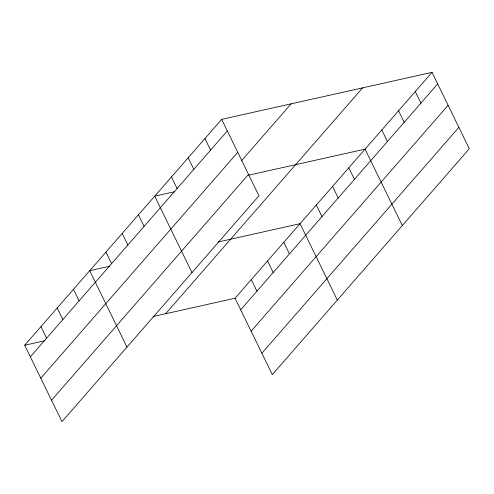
<?xml version="1.0" encoding="UTF-8"?>
<svg xmlns="http://www.w3.org/2000/svg" width="494" height="494" viewBox="0 0 494 494"><rect width="100%" height="100%" fill="white"/><g stroke="black" fill="none" stroke-linecap="round" stroke-linejoin="round"><path stroke-width="0.74" d="M221.683 119.363L258.949 195.772L61.966 421.654L24.7 345.244L221.683 119.363L432.034 72.346L469.3 148.756L272.317 374.637L235.051 298.228L432.034 72.346M30.338 356.81L227.32 130.929M40.78 378.206L237.756 152.325M241.362 160.883L291.096 103.851M51.53 400.257L248.513 174.376M165.638 313.746L362.615 87.864M240.689 309.794L437.672 83.912M251.125 331.19L448.107 105.308M261.882 353.235L458.864 127.359M174.864 191.66L154.708 196.167L191.975 272.571M248.71 175.154L365.06 149.145L402.326 225.554M109.859 266.198L89.704 270.706L126.97 347.115M217.978 242.035L300.056 223.689L337.322 300.093M24.7 345.244L44.855 340.743M152.973 316.574L235.051 298.228M415.287 91.544L420.931 103.11M398.547 110.749L404.185 122.308M381.8 129.947L387.444 141.512M348.807 167.781L354.451 179.347M332.555 186.417L338.199 197.983M316.308 205.053L321.946 216.613M283.803 242.319L289.447 253.885M267.55 260.956L273.194 272.521M204.936 138.567L210.58 150.127M251.304 279.592L256.942 291.157M188.195 157.765L193.833 169.331M171.449 176.963L177.093 188.529M138.456 214.797L144.1 226.363M122.203 233.434L127.847 244.999M105.957 252.07L111.595 263.635M73.452 289.342L79.096 300.902M57.199 307.972L62.843 319.538M40.953 326.608L46.59 338.174"/></g></svg>
